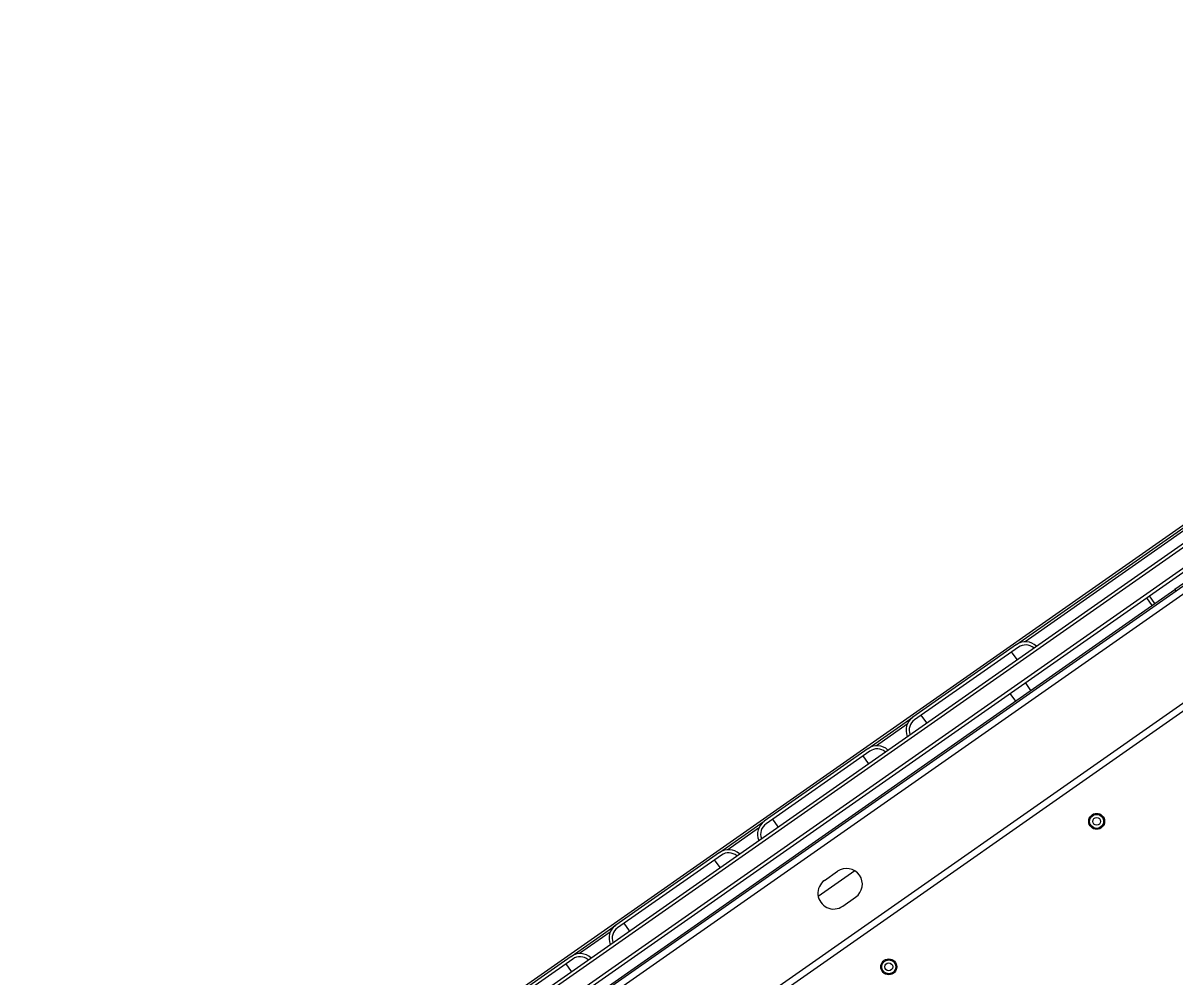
# Model space of a CAD drawing. Header units: millimetres. Extents: x 152904052 to 153933663, y 538271515 to 539240469.
# Drawn here: x 153346420 to 153347152, y 538942782 to 538943388 of the extents above; entities that cross this region are included whole.
import ezdxf

# ---------------------------------------------------------------- set-up
doc = ezdxf.new("R2010")
doc.units = ezdxf.units.MM
doc.layers.add('POWR', color=5, linetype='Continuous')

msp = doc.modelspace()

# ---------------------------------------------------------------- linework, layer by layer
at = {"layer": 'POWR', "color": 7}
for p, q in [((153348058.63, 538943663.11), (153346297.45, 538942429.92)), ((153348060.98, 538943659.75), (153346299.8, 538942426.56)), ((153348110.76, 538943625.26), (153346315.18, 538942367.98)), ((153346258.73, 538942441.63), (153347159.8, 538943072.56)), ((153347050.3, 538942993.93), (153347160.72, 538943071.25)), ((153347160.32, 538943069.02), (153347055.66, 538942995.73)), ((153347203.97, 538943066.14), (153347150.73, 538943028.85)), ((153346267.9, 538942433.76), (153347164.05, 538943061.26)), ((153346268.42, 538942436.69), (153347161.13, 538943061.77)), ((153346274.1, 538942424.92), (153347170.25, 538943052.41)), ((153346277.08, 538942424.44), (153347169.67, 538943049.44)), ((153346300.86, 538942433.77), (153347150.73, 538943028.85)), ((153347150.73, 538943028.85), (153347151.42, 538943027.87)), ((153347136.39, 538943018.82), (153347132.95, 538943023.73)), ((153347138.03, 538943019.96), (153347134.59, 538943024.88)), ((153347050.3, 538942993.93), (153346984.44, 538942947.82)), ((153347051.44, 538942992.29), (153346985.58, 538942946.18)), ((153347050.63, 538942984.4), (153347047.18, 538942989.31)), ((153347192.8, 538942977.49), (153346347.02, 538942385.27)), ((153347059.39, 538942964.9), (153347055.95, 538942969.81)), ((153347046.12, 538942962.93), (153347049.56, 538942958.02)), ((153346956.09, 538942927.97), (153346984.44, 538942947.82)), ((153346993.28, 538942944.24), (153346989.84, 538942949.16)), ((153346980.91, 538942943.39), (153346961.46, 538942929.77)), ((153346956.09, 538942927.97), (153346890.23, 538942881.85)), ((153346957.24, 538942926.33), (153346891.38, 538942880.22)), ((153346956.42, 538942918.43), (153346952.98, 538942923.35)), ((153346861.89, 538942862.01), (153346890.23, 538942881.85)), ((153346899.08, 538942878.28), (153346895.64, 538942883.2)), ((153346886.71, 538942877.43), (153346867.25, 538942863.81)), ((153346861.89, 538942862.01), (153346796.03, 538942815.89)), ((153346863.04, 538942860.37), (153346797.18, 538942814.25)), ((153346862.22, 538942852.47), (153346858.78, 538942857.39)), ((153346947.75, 538942850.38), (153346924.49, 538942834.09)), ((153346928.54, 538942844.34), (153346936.73, 538942850.08)), ((153346940.02, 538942827.96), (153346948.21, 538942833.7)), ((153346767.69, 538942796.05), (153346796.03, 538942815.89)), ((153346804.88, 538942812.32), (153346801.44, 538942817.24)), ((153346792.5, 538942811.47), (153346773.05, 538942797.85)), ((153346767.69, 538942796.05), (153346701.83, 538942749.93)), ((153346768.84, 538942794.41), (153346702.98, 538942748.29)), ((153346768.02, 538942786.51), (153346764.58, 538942791.43))]:
    msp.add_line(p, q, dxfattribs=at)
for centre, radius in [((153347101.1, 538942881.79), 5.06), ((153347101.1, 538942881.79), 4.44), ((153347101.1, 538942881.79), 2.5), ((153346969.22, 538942789.45), 5.06), ((153346969.22, 538942789.45), 4.44), ((153346969.22, 538942789.45), 2.5)]:
    msp.add_circle(centre, radius, dxfattribs=at)
for centre, radius, start, end in [((153347056.03, 538942985.74), 10, 46.53696, 124.99999), ((153347056.03, 538942985.74), 8, 49.47751, 124.99999), ((153346990.17, 538942939.62), 10, 124.99999, 203.46303), ((153346990.17, 538942939.62), 8, 124.99999, 200.52248), ((153346961.83, 538942919.78), 10, 46.53696, 124.99999), ((153346961.83, 538942919.78), 8, 49.47751, 124.99999), ((153346895.97, 538942873.66), 10, 124.99999, 203.46303), ((153346895.97, 538942873.66), 8, 124.99999, 200.52248), ((153346867.63, 538942853.82), 10, 46.53696, 124.99999), ((153346867.63, 538942853.82), 8, 49.47751, 124.99999), ((153346942.47, 538942841.89), 10, 304.99999, 124.99999), ((153346934.28, 538942836.15), 10, 124.99999, 304.99999), ((153346801.77, 538942807.7), 10, 124.99999, 203.46303), ((153346801.77, 538942807.7), 8, 124.99999, 200.52248), ((153346773.42, 538942787.86), 10, 46.53696, 124.99999), ((153346773.42, 538942787.86), 8, 49.47751, 124.99999)]:
    msp.add_arc(centre, radius, start, end, dxfattribs=at)

doc.saveas('drawing.dxf')
